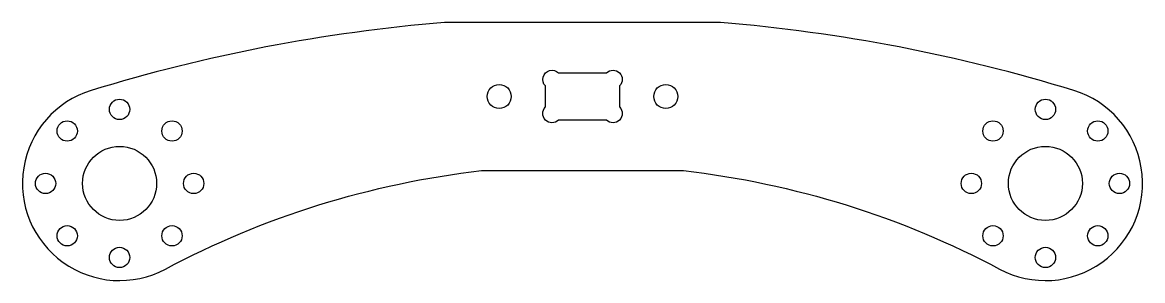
# Model space of a CAD drawing. Header units: millimetres. Extents: x -11 to 110, y -11 to 17.
import ezdxf

# ---------------------------------------------------------------- set-up
doc = ezdxf.new("R2010")
doc.units = ezdxf.units.MM

msp = doc.modelspace()

# ---------------------------------------------------------------- linework, layer by layer
for points in [[(64.91, 17.38, 0.020629), (64.66, 17.39), (35.34, 17.39, 0.020629), (35.09, 17.38, 0.053871), (-3.08, 10.04, 1.10102), (4.94, -9.26, -0.094191), (39.08, 1.38, -0.028583), (39.42, 1.39), (60.58, 1.39, -0.028583), (60.92, 1.38, -0.094191), (95.06, -9.26, 1.10102), (103.08, 10.04, 0.053871)], [(54, 8.26, -1), (52.59, 6.84), (47.41, 6.84, -1), (46, 8.26), (46, 10.53, -1), (47.41, 11.94), (52.59, 11.94, -1), (54, 10.53)]]:
    msp.add_lwpolyline(points, format="xyb", close=True)
for centre, radius in [((41, 9.39), 1.3), ((59, 9.39), 1.3), ((0, 8), 1.1), ((100, 8), 1.1), ((-5.66, 5.66), 1.1), ((5.66, 5.66), 1.1), ((94.34, 5.66), 1.1), ((105.66, 5.66), 1.1), ((0, 0), 4), ((100, 0), 4), ((-8, 0), 1.1), ((8, 0), 1.1), ((92, 0), 1.1), ((108, 0), 1.1), ((-5.66, -5.66), 1.1), ((5.66, -5.66), 1.1), ((94.34, -5.66), 1.1), ((105.66, -5.66), 1.1), ((0, -8), 1.1), ((100, -8), 1.1)]:
    msp.add_circle(centre, radius)

doc.saveas('drawing.dxf')
